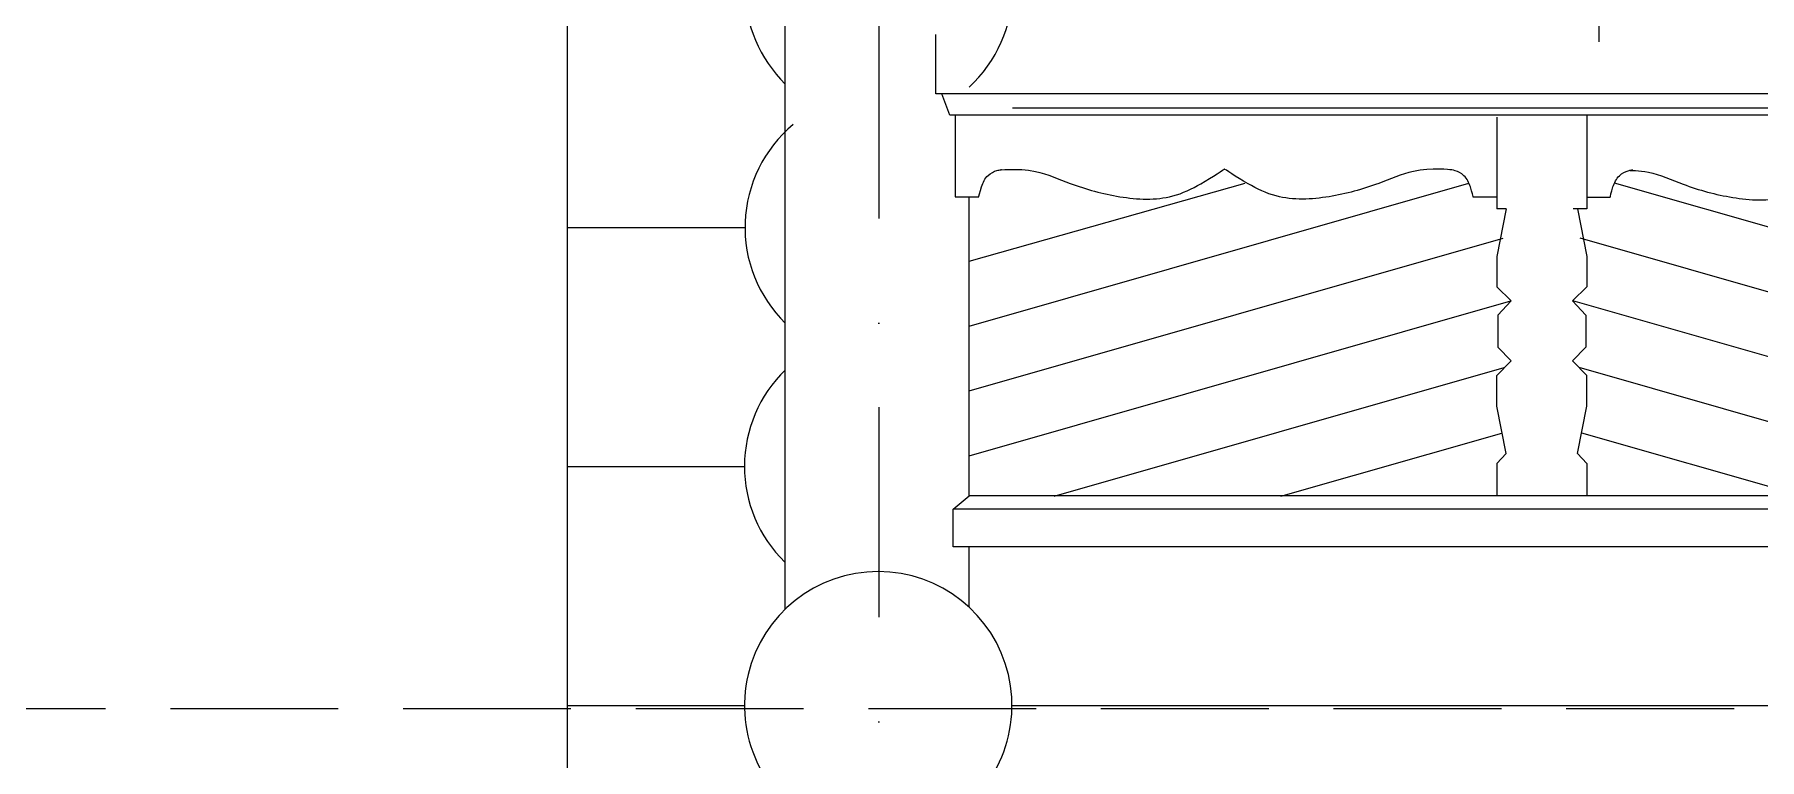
# Model space of a CAD drawing. Header units: millimetres. Extents: x 2399 to 111977, y 1313 to 59551.
# Drawn here: x 8625 to 11526, y 31682 to 32901 of the extents above; entities that cross this region are included whole.
import ezdxf

# ---------------------------------------------------------------- set-up
doc = ezdxf.new("R2010")
doc.units = ezdxf.units.MM
doc.linetypes.add('Невидимая', pattern=[391.222223, 282.222223, -109])
doc.linetypes.add('Штрихпунктирная', pattern=[670.277762, 352.777767, -176.388884, 0, -141.111112])
doc.layers.add('hatch1', color=7, linetype='Continuous', lineweight=20, true_color=0x6a6a6a)
doc.layers.add('main line', color=7, linetype='Continuous', lineweight=13)

msp = doc.modelspace()

# ---------------------------------------------------------------- linework, layer by layer
at = {"layer": 'hatch1', "color": 251, "linetype": 'Continuous', "lineweight": 20, "true_color": 0x6a6a6a}
msp.add_line((11256.4721, 33466.6537), (11256.4721, 32888.7857), dxfattribs=at)
msp.add_arc((10045.2827, 32978.6756), 225, 312.447388, 47.552612, dxfattribs=at)
at = {"layer": 'main line', "color": 7, "linetype": 'Штрихпунктирная', "lineweight": 13}
msp.add_line((10045.2827, 36296.6357), (10045.2827, 29503.8182), dxfattribs=at)
at = {"layer": 'main line', "color": 7, "linetype": 'Continuous', "lineweight": 13}
for p, q in [((9521.672, 31170.1973), (9521.672, 34120.5683)), ((9888.0744, 31935.0265), (9888.0744, 32923.362)), ((10141.4349, 32801.2773), (10141.4349, 32900.9769)), ((10141.4349, 32801.2773), (10141.4349, 32900.9769)), ((12183.2651, 32801.2773), (10141.4349, 32801.2773)), ((10164.8893, 32765.3242), (10151.5798, 32801.2773)), ((10164.8893, 32765.3242), (10151.5798, 32801.2773)), ((12164.3347, 32765.3242), (10164.8893, 32765.3242)), ((10173.6857, 32765.7857), (10173.6857, 32627.943)), ((10173.6857, 32765.7857), (10173.6857, 32627.943)), ((10270.2827, 32777.6073), (12826.1541, 32777.6073)), ((11084.7693, 32762.2722), (11084.7693, 32607.8276)), ((11236.2252, 32765.3242), (11236.2252, 32607.8276)), ((10197.1869, 32410.8478), (11037.8, 32651.3675)), ((10197.1869, 32519.865), (10661.2943, 32651.2973)), ((12133.6073, 32407.8572), (11282.542, 32651.3675)), ((10173.6857, 32627.943), (10213.4436, 32627.943)), ((10173.6857, 32627.943), (10213.4436, 32627.943)), ((10197.1869, 32125.2582), (10197.1869, 32627.943)), ((10197.1869, 32125.2582), (10197.1869, 32627.943)), ((11084.7693, 32627.4815), (11045.0113, 32627.4815)), ((11235.5727, 32627.4815), (11275.3306, 32627.4815)), ((11100.3577, 32607.8276), (11084.7693, 32607.8276)), ((11100.3577, 32607.8276), (11084.7693, 32528.0824)), ((11236.2252, 32607.8276), (11213.2914, 32607.8276)), ((11220.6368, 32607.8276), (11236.2252, 32528.0824)), ((9521.672, 32576.808), (9820.2827, 32576.808)), ((10197.1869, 32301.8306), (11095.6027, 32558.8891)), ((12133.6073, 32298.84), (11224.7393, 32558.8891)), ((11084.7693, 32528.0824), (11084.7693, 32476.639)), ((11236.2252, 32528.0824), (11236.2252, 32476.639)), ((11084.7693, 32476.639), (11108.8047, 32453.1444)), ((11236.2252, 32476.639), (11212.1898, 32453.1444)), ((10197.1869, 32192.8135), (11108.068, 32453.4386)), ((11108.8047, 32453.1444), (11086.3849, 32429.175)), ((11212.1898, 32453.1444), (11234.6096, 32429.175)), ((12133.6073, 32189.8228), (11212.274, 32453.4386)), ((11086.3849, 32429.175), (11086.3849, 32375.2082)), ((11234.6096, 32429.175), (11234.6096, 32375.2082)), ((11084.7693, 32327.7443), (11108.9002, 32352.6929)), ((11108.9002, 32352.6929), (11086.3849, 32375.2082)), ((11212.0943, 32352.6929), (11234.6096, 32375.2082)), ((11236.2252, 32327.7443), (11212.0943, 32352.6929)), ((10340.4826, 32124.7967), (11097.2547, 32341.3275)), ((11084.7693, 32276.3009), (11084.7693, 32327.7443)), ((11979.8594, 32124.7967), (11223.0872, 32341.3275)), ((11236.2252, 32276.3009), (11236.2252, 32327.7443)), ((11100.3577, 32196.5557), (11084.7693, 32276.3009)), ((11220.6368, 32196.5557), (11236.2252, 32276.3009)), ((10721.4961, 32124.7967), (11092.9564, 32231.0804)), ((11598.8459, 32124.7967), (11227.3856, 32231.0804)), ((9520.6934, 32174.9565), (9819.3041, 32174.9565)), ((11100.3577, 32196.5557), (11084.5758, 32179.7944)), ((11084.7693, 32180.0582), (11084.7693, 32124.7967)), ((11220.6368, 32196.5557), (11236.2252, 32179.7944)), ((11236.2252, 32179.7944), (11236.2252, 32124.7967)), ((10170.0846, 32102.9699), (10197.1869, 32125.2582)), ((12136.8022, 32125.2582), (10197.1869, 32125.2582)), ((10170.0846, 32039.4795), (10170.0846, 32102.9699)), ((12156.2817, 32102.9699), (10170.0846, 32102.9699)), ((12156.2817, 32039.4795), (10170.0846, 32039.4795)), ((10197.1869, 31938.1904), (10197.1869, 32039.4795)), ((9520.6934, 31773.105), (9819.3041, 31773.105)), ((10269.3041, 31773.105), (12575.0447, 31773.105))]:
    msp.add_line(p, q, dxfattribs=at)
at = {"layer": 'main line', "color": 7, "linetype": 'Невидимая', "lineweight": 13}
msp.add_line((5724.2443, 31768.0669), (29610.4608, 31768.0669), dxfattribs=at)
at = {"layer": 'main line', "color": 7, "linetype": 'Continuous', "lineweight": 13}
for centre, start, end in [((10045.2827, 32978.6756), 134.3404485, 225.6595515), ((10045.2827, 32576.8201), 129.8668904, 225.6769225), ((10044.3041, 32174.9686), 133.9672263, 225.6769225), ((10044.3041, 31773.109), 296.7457516, 243.2542484)]:
    msp.add_arc(centre, 225, start, end, dxfattribs=at)
for points, knots in [([(10213.4436, 32627.943), (10213.4436, 32627.943), (10215.1532, 32636.7313), (10218.0573, 32645.1616), (10220.4802, 32652.195), (10223.6106, 32659.1265), (10229.0396, 32664.1833), (10238.1315, 32672.6523), (10251.3968, 32674.0994), (10251.3968, 32674.0994)], [0, 0, 0, 0, 1, 1, 1, 2, 2, 2, 3, 3, 3, 3]), ([(10245.4654, 32672.8646), (10245.4654, 32672.8646), (10277.5886, 32677.3252), (10308.7642, 32670.9691), (10328.982, 32666.847), (10347.8363, 32657.9577), (10367.1862, 32650.7461), (10394.2126, 32640.6733), (10422.0321, 32632.9929), (10450.5138, 32628.4185), (10480.25, 32623.6426), (10510.624, 32621.9885), (10539.6737, 32629.5771), (10556.3488, 32633.9331), (10571.8268, 32641.6942), (10586.8303, 32650.1843), (10607.2122, 32661.718), (10626.5797, 32674.9573), (10626.5797, 32674.9573)], [0, 0, 0, 0, 1, 1, 1, 2, 2, 2, 3, 3, 3, 4, 4, 4, 5, 5, 5, 6, 6, 6, 6]), ([(11007.0582, 32673.6378), (11007.0582, 32673.6378), (10975.2282, 32677.4125), (10944.3952, 32670.9691), (10924.1999, 32666.7487), (10905.3288, 32657.9329), (10885.9732, 32650.7461), (10858.9355, 32640.7068), (10831.1228, 32633.007), (10802.6456, 32628.4185), (10772.9118, 32623.6275), (10742.5354, 32621.9885), (10713.4857, 32629.5771), (10696.8106, 32633.9331), (10681.3326, 32641.6942), (10666.3291, 32650.1843), (10645.9472, 32661.718), (10626.5797, 32674.9573), (10626.5797, 32674.9573)], [0, 0, 0, 0, 1, 1, 1, 2, 2, 2, 3, 3, 3, 4, 4, 4, 5, 5, 5, 6, 6, 6, 6]), ([(11045.0113, 32627.4815), (11045.0113, 32627.4815), (11043.3017, 32636.2698), (11040.3976, 32644.7001), (11037.9747, 32651.7334), (11034.8443, 32658.6649), (11029.4154, 32663.7218), (11020.3234, 32672.1907), (11007.0582, 32673.6378), (11007.0582, 32673.6378)], [0, 0, 0, 0, 1, 1, 1, 2, 2, 2, 3, 3, 3, 3]), ([(11275.3306, 32627.4815), (11275.3306, 32627.4815), (11277.0402, 32636.2698), (11279.9444, 32644.7001), (11282.3672, 32651.7334), (11285.4976, 32658.6649), (11290.9266, 32663.7218), (11300.0185, 32672.1907), (11313.2838, 32673.6378), (11313.2838, 32673.6378)], [0, 0, 0, 0, 1, 1, 1, 2, 2, 2, 3, 3, 3, 3]), ([(11308.3378, 32672.6654), (11308.3378, 32672.6654), (11324.1674, 32672.6782), (11339.6026, 32669.6496), (11359.8528, 32665.6763), (11378.7016, 32656.7456), (11398.0245, 32649.4266), (11424.9871, 32639.2139), (11452.9163, 32631.822), (11481.3522, 32627.0991), (11511.0625, 32622.1645), (11541.4624, 32620.6691), (11570.5121, 32628.2577), (11587.1872, 32632.6137), (11602.6652, 32640.3747), (11617.6687, 32648.8649), (11638.0506, 32660.3986), (11657.4181, 32673.6378), (11657.4181, 32673.6378)], [0, 0, 0, 0, 1, 1, 1, 2, 2, 2, 3, 3, 3, 4, 4, 4, 5, 5, 5, 6, 6, 6, 6])]:
    msp.add_open_spline(points, degree=3, knots=knots, dxfattribs=at)

doc.saveas('drawing.dxf')
